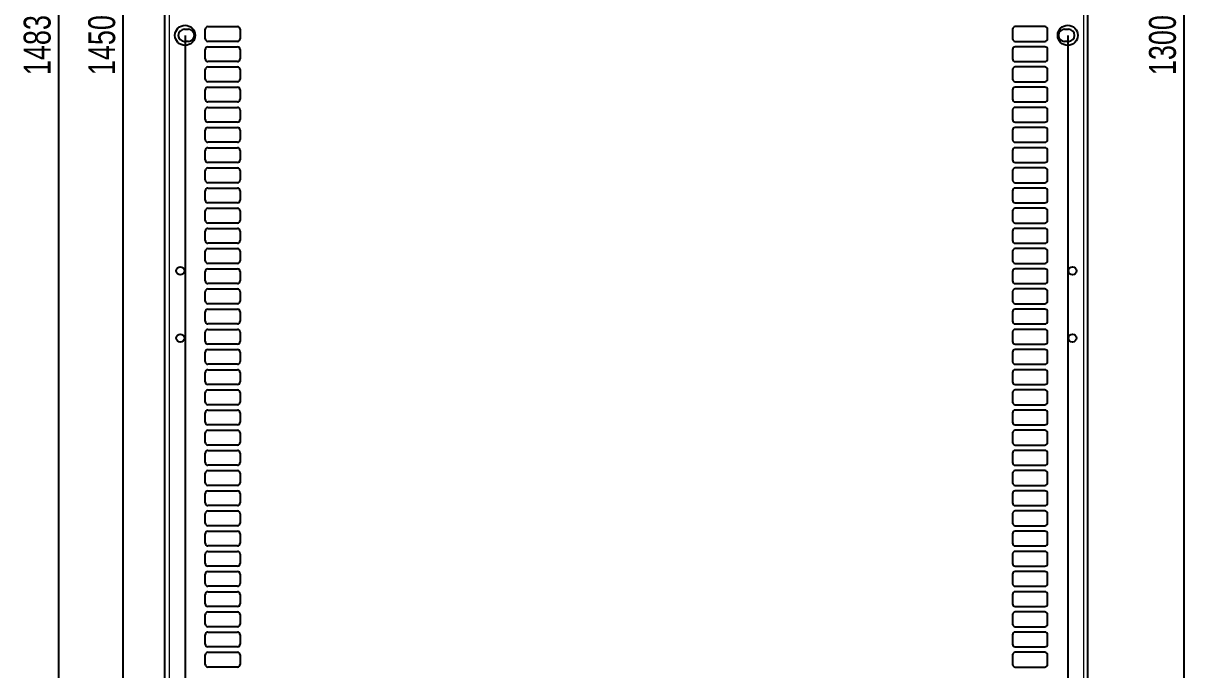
# Model space of a CAD drawing. Header units: millimetres. Extents: x -795 to 1020, y 148 to 1992.
# Drawn here: x -795 to 69, y 626 to 1107 of the extents above; entities that cross this region are included whole.
import ezdxf

# ---------------------------------------------------------------- set-up
doc = ezdxf.new("R2010")
doc.units = ezdxf.units.MM
doc.layers.add('FORMAT', color=7, linetype='Continuous')
doc.styles.add('SLDTEXTSTYLE0', font='TXT', dxfattribs={"width": 0.75})
doc.dimstyles.new('SLDDIMSTYLE0', dxfattribs={"dimtxt": 20, "dimasz": 10, "dimexe": 0, "dimexo": 0.0625, "dimgap": 5, "dimtad": 2, "dimdec": 1, "dimrnd": 1e-09, "dimzin": 12, "dimdsep": 46, "dimtxsty": 'SLDTEXTSTYLE0', "dimsah": 1, "dimcen": 0.09, "dimadec": 0, "dimazin": 3, "dimtfac": 1, "dimtofl": 0, "dimtmove": 0, "dimatfit": 3, "dimfxl": 0, "dimfrac": 2, "dimtolj": 1, "dimtzin": 12, "dimarcsym": 0})

# ---------------------------------------------------------------- blocks, each defined once
blk = doc.blocks.new('_D')
at = {"layer": 'FORMAT'}
for p, q in [((-661.09, 1839.15), (-769.73, 1839.15)), ((-768.73, 1839.15), (-768.73, 356.13)), ((-661.09, 356.13), (-769.73, 356.13))]:
    blk.add_line(p, q, dxfattribs=at)
for points in [[(-768.73, 1839.15), (-770.27, 1829.15), (-767.2, 1829.15)], [(-768.73, 356.13), (-767.2, 366.13), (-770.27, 366.13)]]:
    blk.add_solid(points, dxfattribs=at)
at = {"layer": 'FORMAT', "insert": (-794.51, 1068.08), "char_height": 20, "attachment_point": 1, "rotation": 90, "style": 'SLDTEXTSTYLE0'}
blk.add_mtext('1483', dxfattribs=at)
blk = doc.blocks.new('_D_2')
at = {"layer": 'FORMAT'}
for p, q in [((-15.07, 1747.64), (68.57, 1747.64)), ((67.57, 1747.64), (67.57, 447.64)), ((-15.07, 447.64), (68.57, 447.64))]:
    blk.add_line(p, q, dxfattribs=at)
for points in [[(67.57, 1747.64), (66.03, 1737.64), (69.1, 1737.64)], [(67.57, 447.64), (69.1, 457.64), (66.03, 457.64)]]:
    blk.add_solid(points, dxfattribs=at)
at = {"layer": 'FORMAT', "insert": (41.79, 1068.08), "char_height": 20, "attachment_point": 1, "rotation": 90, "style": 'SLDTEXTSTYLE0'}
blk.add_mtext('1300', dxfattribs=at)
blk = doc.blocks.new('_D_4')
at = {"layer": 'FORMAT'}
for p, q in [((-674.58, 1097.63), (-674.58, 282.14)), ((-18.58, 1097.63), (-18.58, 282.14)), ((-674.58, 283.14), (-18.58, 283.14))]:
    blk.add_line(p, q, dxfattribs=at)
for points in [[(-674.58, 283.14), (-664.58, 281.6), (-664.58, 284.68)], [(-18.58, 283.14), (-28.58, 284.68), (-28.58, 281.6)]]:
    blk.add_solid(points, dxfattribs=at)
at = {"layer": 'FORMAT', "insert": (-368.75, 308.92), "char_height": 20, "attachment_point": 1, "style": 'SLDTEXTSTYLE0'}
blk.add_mtext('656', dxfattribs=at)
blk = doc.blocks.new('_D_5')
at = {"layer": 'FORMAT'}
for p, q in [((-674.59, 1822.64), (-721.73, 1822.64)), ((-720.73, 1822.64), (-720.73, 372.64)), ((-674.59, 372.64), (-721.73, 372.64))]:
    blk.add_line(p, q, dxfattribs=at)
for points in [[(-720.73, 1822.64), (-722.27, 1812.64), (-719.2, 1812.64)], [(-720.73, 372.64), (-719.2, 382.64), (-722.27, 382.64)]]:
    blk.add_solid(points, dxfattribs=at)
at = {"layer": 'FORMAT', "insert": (-746.51, 1068.08), "char_height": 20, "attachment_point": 1, "rotation": 90, "style": 'SLDTEXTSTYLE0'}
blk.add_mtext('1450', dxfattribs=at)

msp = doc.modelspace()

# ---------------------------------------------------------------- linework, layer by layer
at = {"color": 7, "linetype": 'Continuous', "lineweight": 25}
for p, q in [((-689.58, 356.14), (-689.58, 1839.14)), ((-3.58, 356.14), (-3.58, 1839.14)), ((-675.08, 1102.14), (-672.08, 1102.14)), ((-659.58, 1095.14), (-659.58, 1102.14)), ((-657.58, 1104.14), (-635.58, 1104.14)), ((-633.58, 1102.14), (-633.58, 1095.14)), ((-59.58, 1102.14), (-59.58, 1095.14)), ((-35.58, 1104.14), (-57.58, 1104.14)), ((-33.58, 1095.14), (-33.58, 1102.14)), ((-21.08, 1102.14), (-18.08, 1102.14)), ((-672.08, 1093.14), (-675.08, 1093.14)), ((-635.58, 1093.14), (-657.58, 1093.14)), ((-657.58, 1089.14), (-635.58, 1089.14)), ((-57.58, 1093.14), (-35.58, 1093.14)), ((-35.58, 1089.14), (-57.58, 1089.14)), ((-18.08, 1093.14), (-21.08, 1093.14)), ((-659.58, 1080.14), (-659.58, 1087.14)), ((-633.58, 1087.14), (-633.58, 1080.14)), ((-59.58, 1087.14), (-59.58, 1080.14)), ((-33.58, 1080.14), (-33.58, 1087.14)), ((-659.58, 1065.14), (-659.58, 1072.14)), ((-635.58, 1078.14), (-657.58, 1078.14)), ((-657.58, 1074.14), (-635.58, 1074.14)), ((-633.58, 1072.14), (-633.58, 1065.14)), ((-59.58, 1072.14), (-59.58, 1065.14)), ((-57.58, 1078.14), (-35.58, 1078.14)), ((-35.58, 1074.14), (-57.58, 1074.14)), ((-33.58, 1065.14), (-33.58, 1072.14)), ((-635.58, 1063.14), (-657.58, 1063.14)), ((-57.58, 1063.14), (-35.58, 1063.14)), ((-659.58, 1050.14), (-659.58, 1057.14)), ((-657.58, 1059.14), (-635.58, 1059.14)), ((-633.58, 1057.14), (-633.58, 1050.14)), ((-59.58, 1057.14), (-59.58, 1050.14)), ((-35.58, 1059.14), (-57.58, 1059.14)), ((-33.58, 1050.14), (-33.58, 1057.14)), ((-635.58, 1048.14), (-657.58, 1048.14)), ((-57.58, 1048.14), (-35.58, 1048.14)), ((-659.58, 1035.14), (-659.58, 1042.14)), ((-657.58, 1044.14), (-635.58, 1044.14)), ((-633.58, 1042.14), (-633.58, 1035.14)), ((-59.58, 1042.14), (-59.58, 1035.14)), ((-35.58, 1044.14), (-57.58, 1044.14)), ((-33.58, 1035.14), (-33.58, 1042.14)), ((-635.58, 1033.14), (-657.58, 1033.14)), ((-657.58, 1029.14), (-635.58, 1029.14)), ((-57.58, 1033.14), (-35.58, 1033.14)), ((-35.58, 1029.14), (-57.58, 1029.14)), ((-659.58, 1020.14), (-659.58, 1027.14)), ((-633.58, 1027.14), (-633.58, 1020.14)), ((-59.58, 1027.14), (-59.58, 1020.14)), ((-33.58, 1020.14), (-33.58, 1027.14)), ((-659.58, 1005.14), (-659.58, 1012.14)), ((-635.58, 1018.14), (-657.58, 1018.14)), ((-657.58, 1014.14), (-635.58, 1014.14)), ((-633.58, 1012.14), (-633.58, 1005.14)), ((-59.58, 1012.14), (-59.58, 1005.14)), ((-57.58, 1018.14), (-35.58, 1018.14)), ((-35.58, 1014.14), (-57.58, 1014.14)), ((-33.58, 1005.14), (-33.58, 1012.14)), ((-635.58, 1003.14), (-657.58, 1003.14)), ((-57.58, 1003.14), (-35.58, 1003.14)), ((-659.58, 990.14), (-659.58, 997.14)), ((-657.58, 999.14), (-635.58, 999.14)), ((-633.58, 997.14), (-633.58, 990.14)), ((-59.58, 997.14), (-59.58, 990.14)), ((-35.58, 999.14), (-57.58, 999.14)), ((-33.58, 990.14), (-33.58, 997.14)), ((-635.58, 988.14), (-657.58, 988.14)), ((-57.58, 988.14), (-35.58, 988.14)), ((-659.58, 975.14), (-659.58, 982.14)), ((-657.58, 984.14), (-635.58, 984.14)), ((-633.58, 982.14), (-633.58, 975.14)), ((-59.58, 982.14), (-59.58, 975.14)), ((-35.58, 984.14), (-57.58, 984.14)), ((-33.58, 975.14), (-33.58, 982.14)), ((-635.58, 973.14), (-657.58, 973.14)), ((-657.58, 969.14), (-635.58, 969.14)), ((-57.58, 973.14), (-35.58, 973.14)), ((-35.58, 969.14), (-57.58, 969.14)), ((-659.58, 960.14), (-659.58, 967.14)), ((-633.58, 967.14), (-633.58, 960.14)), ((-59.58, 967.14), (-59.58, 960.14)), ((-33.58, 960.14), (-33.58, 967.14)), ((-659.58, 945.14), (-659.58, 952.14)), ((-635.58, 958.14), (-657.58, 958.14)), ((-657.58, 954.14), (-635.58, 954.14)), ((-633.58, 952.14), (-633.58, 945.14)), ((-59.58, 952.14), (-59.58, 945.14)), ((-57.58, 958.14), (-35.58, 958.14)), ((-35.58, 954.14), (-57.58, 954.14)), ((-33.58, 945.14), (-33.58, 952.14)), ((-635.58, 943.14), (-657.58, 943.14)), ((-57.58, 943.14), (-35.58, 943.14)), ((-659.58, 930.14), (-659.58, 937.14)), ((-657.58, 939.14), (-635.58, 939.14)), ((-633.58, 937.14), (-633.58, 930.14)), ((-59.58, 937.14), (-59.58, 930.14)), ((-35.58, 939.14), (-57.58, 939.14)), ((-33.58, 930.14), (-33.58, 937.14)), ((-635.58, 928.14), (-657.58, 928.14)), ((-57.58, 928.14), (-35.58, 928.14)), ((-659.58, 915.14), (-659.58, 922.14)), ((-657.58, 924.14), (-635.58, 924.14)), ((-633.58, 922.14), (-633.58, 915.14)), ((-59.58, 922.14), (-59.58, 915.14)), ((-35.58, 924.14), (-57.58, 924.14)), ((-33.58, 915.14), (-33.58, 922.14)), ((-659.58, 900.14), (-659.58, 907.14)), ((-635.58, 913.14), (-657.58, 913.14)), ((-657.58, 909.14), (-635.58, 909.14)), ((-633.58, 907.14), (-633.58, 900.14)), ((-59.58, 907.14), (-59.58, 900.14)), ((-57.58, 913.14), (-35.58, 913.14)), ((-35.58, 909.14), (-57.58, 909.14)), ((-33.58, 900.14), (-33.58, 907.14)), ((-659.58, 885.14), (-659.58, 892.14)), ((-635.58, 898.14), (-657.58, 898.14)), ((-657.58, 894.14), (-635.58, 894.14)), ((-633.58, 892.14), (-633.58, 885.14)), ((-59.58, 892.14), (-59.58, 885.14)), ((-57.58, 898.14), (-35.58, 898.14)), ((-35.58, 894.14), (-57.58, 894.14)), ((-33.58, 885.14), (-33.58, 892.14)), ((-635.58, 883.14), (-657.58, 883.14)), ((-57.58, 883.14), (-35.58, 883.14)), ((-659.58, 870.14), (-659.58, 877.14)), ((-657.58, 879.14), (-635.58, 879.14)), ((-633.58, 877.14), (-633.58, 870.14)), ((-59.58, 877.14), (-59.58, 870.14)), ((-35.58, 879.14), (-57.58, 879.14)), ((-33.58, 870.14), (-33.58, 877.14)), ((-635.58, 868.14), (-657.58, 868.14)), ((-657.58, 864.14), (-635.58, 864.14)), ((-57.58, 868.14), (-35.58, 868.14)), ((-35.58, 864.14), (-57.58, 864.14)), ((-659.58, 855.14), (-659.58, 862.14)), ((-633.58, 862.14), (-633.58, 855.14)), ((-59.58, 862.14), (-59.58, 855.14)), ((-33.58, 855.14), (-33.58, 862.14)), ((-659.58, 840.14), (-659.58, 847.14)), ((-635.58, 853.14), (-657.58, 853.14)), ((-657.58, 849.14), (-635.58, 849.14)), ((-633.58, 847.14), (-633.58, 840.14)), ((-59.58, 847.14), (-59.58, 840.14)), ((-57.58, 853.14), (-35.58, 853.14)), ((-35.58, 849.14), (-57.58, 849.14)), ((-33.58, 840.14), (-33.58, 847.14)), ((-635.58, 838.14), (-657.58, 838.14)), ((-57.58, 838.14), (-35.58, 838.14)), ((-659.58, 825.14), (-659.58, 832.14)), ((-657.58, 834.14), (-635.58, 834.14)), ((-633.58, 832.14), (-633.58, 825.14)), ((-59.58, 832.14), (-59.58, 825.14)), ((-35.58, 834.14), (-57.58, 834.14)), ((-33.58, 825.14), (-33.58, 832.14)), ((-635.58, 823.14), (-657.58, 823.14)), ((-57.58, 823.14), (-35.58, 823.14)), ((-659.58, 810.14), (-659.58, 817.14)), ((-657.58, 819.14), (-635.58, 819.14)), ((-633.58, 817.14), (-633.58, 810.14)), ((-59.58, 817.14), (-59.58, 810.14)), ((-35.58, 819.14), (-57.58, 819.14)), ((-33.58, 810.14), (-33.58, 817.14)), ((-635.58, 808.14), (-657.58, 808.14)), ((-657.58, 804.14), (-635.58, 804.14)), ((-57.58, 808.14), (-35.58, 808.14)), ((-35.58, 804.14), (-57.58, 804.14)), ((-659.58, 795.14), (-659.58, 802.14)), ((-633.58, 802.14), (-633.58, 795.14)), ((-59.58, 802.14), (-59.58, 795.14)), ((-33.58, 795.14), (-33.58, 802.14)), ((-659.58, 780.14), (-659.58, 787.14)), ((-635.58, 793.14), (-657.58, 793.14)), ((-657.58, 789.14), (-635.58, 789.14)), ((-633.58, 787.14), (-633.58, 780.14)), ((-59.58, 787.14), (-59.58, 780.14)), ((-57.58, 793.14), (-35.58, 793.14)), ((-35.58, 789.14), (-57.58, 789.14)), ((-33.58, 780.14), (-33.58, 787.14)), ((-635.58, 778.14), (-657.58, 778.14)), ((-57.58, 778.14), (-35.58, 778.14)), ((-659.58, 765.14), (-659.58, 772.14)), ((-657.58, 774.14), (-635.58, 774.14)), ((-633.58, 772.14), (-633.58, 765.14)), ((-59.58, 772.14), (-59.58, 765.14)), ((-35.58, 774.14), (-57.58, 774.14)), ((-33.58, 765.14), (-33.58, 772.14)), ((-635.58, 763.14), (-657.58, 763.14)), ((-57.58, 763.14), (-35.58, 763.14)), ((-659.58, 750.14), (-659.58, 757.14)), ((-657.58, 759.14), (-635.58, 759.14)), ((-633.58, 757.14), (-633.58, 750.14)), ((-59.58, 757.14), (-59.58, 750.14)), ((-35.58, 759.14), (-57.58, 759.14)), ((-33.58, 750.14), (-33.58, 757.14)), ((-635.58, 748.14), (-657.58, 748.14)), ((-657.58, 744.14), (-635.58, 744.14)), ((-57.58, 748.14), (-35.58, 748.14)), ((-35.58, 744.14), (-57.58, 744.14)), ((-659.58, 735.14), (-659.58, 742.14)), ((-633.58, 742.14), (-633.58, 735.14)), ((-59.58, 742.14), (-59.58, 735.14)), ((-33.58, 735.14), (-33.58, 742.14)), ((-659.58, 720.14), (-659.58, 727.14)), ((-635.58, 733.14), (-657.58, 733.14)), ((-657.58, 729.14), (-635.58, 729.14)), ((-633.58, 727.14), (-633.58, 720.14)), ((-59.58, 727.14), (-59.58, 720.14)), ((-57.58, 733.14), (-35.58, 733.14)), ((-35.58, 729.14), (-57.58, 729.14)), ((-33.58, 720.14), (-33.58, 727.14)), ((-635.58, 718.14), (-657.58, 718.14)), ((-57.58, 718.14), (-35.58, 718.14)), ((-659.58, 705.14), (-659.58, 712.14)), ((-657.58, 714.14), (-635.58, 714.14)), ((-633.58, 712.14), (-633.58, 705.14)), ((-59.58, 712.14), (-59.58, 705.14)), ((-35.58, 714.14), (-57.58, 714.14)), ((-33.58, 705.14), (-33.58, 712.14)), ((-635.58, 703.14), (-657.58, 703.14)), ((-57.58, 703.14), (-35.58, 703.14)), ((-659.58, 690.14), (-659.58, 697.14)), ((-657.58, 699.14), (-635.58, 699.14)), ((-633.58, 697.14), (-633.58, 690.14)), ((-59.58, 697.14), (-59.58, 690.14)), ((-35.58, 699.14), (-57.58, 699.14)), ((-33.58, 690.14), (-33.58, 697.14)), ((-635.58, 688.14), (-657.58, 688.14)), ((-657.58, 684.14), (-635.58, 684.14)), ((-57.58, 688.14), (-35.58, 688.14)), ((-35.58, 684.14), (-57.58, 684.14)), ((-659.58, 675.14), (-659.58, 682.14)), ((-633.58, 682.14), (-633.58, 675.14)), ((-59.58, 682.14), (-59.58, 675.14)), ((-33.58, 675.14), (-33.58, 682.14)), ((-659.58, 660.14), (-659.58, 667.14)), ((-635.58, 673.14), (-657.58, 673.14)), ((-657.58, 669.14), (-635.58, 669.14)), ((-633.58, 667.14), (-633.58, 660.14)), ((-59.58, 667.14), (-59.58, 660.14)), ((-57.58, 673.14), (-35.58, 673.14)), ((-35.58, 669.14), (-57.58, 669.14)), ((-33.58, 660.14), (-33.58, 667.14)), ((-635.58, 658.14), (-657.58, 658.14)), ((-57.58, 658.14), (-35.58, 658.14)), ((-659.58, 645.14), (-659.58, 652.14)), ((-657.58, 654.14), (-635.58, 654.14)), ((-633.58, 652.14), (-633.58, 645.14)), ((-59.58, 652.14), (-59.58, 645.14)), ((-35.58, 654.14), (-57.58, 654.14)), ((-33.58, 645.14), (-33.58, 652.14)), ((-635.58, 643.14), (-657.58, 643.14)), ((-57.58, 643.14), (-35.58, 643.14)), ((-659.58, 630.14), (-659.58, 637.14)), ((-657.58, 639.14), (-635.58, 639.14)), ((-633.58, 637.14), (-633.58, 630.14)), ((-59.58, 637.14), (-59.58, 630.14)), ((-35.58, 639.14), (-57.58, 639.14)), ((-33.58, 630.14), (-33.58, 637.14)), ((-635.58, 628.14), (-657.58, 628.14)), ((-57.58, 628.14), (-35.58, 628.14))]:
    msp.add_line(p, q, dxfattribs=at)
at = {"color": 8, "linetype": 'Continuous', "lineweight": 18}
for p, q in [((-686.48, 1839.14), (-686.48, 356.14)), ((-6.68, 356.14), (-6.68, 1839.14))]:
    msp.add_line(p, q, dxfattribs=at)
at = {"color": 7, "linetype": 'Continuous', "lineweight": 25}
for centre, radius in [((-674.58, 1097.64), 7.5), ((-18.58, 1097.64), 7.5), ((-678.08, 922.64), 3), ((-15.08, 922.64), 3), ((-678.08, 872.64), 3), ((-15.08, 872.64), 3)]:
    msp.add_circle(centre, radius, dxfattribs=at)
for centre, radius, start, end in [((-675.08, 1097.64), 4.5, 90, 270), ((-672.08, 1097.64), 4.5, 270, 90), ((-657.58, 1102.14), 2, 90, 180), ((-635.58, 1102.14), 2, 0, 90), ((-57.58, 1102.14), 2, 90, 180), ((-35.58, 1102.14), 2, 0, 90), ((-21.08, 1097.64), 4.5, 90, 270), ((-18.08, 1097.64), 4.5, 270, 90), ((-657.58, 1095.14), 2, 180, 270), ((-657.58, 1087.14), 2, 90, 180), ((-635.58, 1095.14), 2, 270, 0), ((-635.58, 1087.14), 2, 0, 90), ((-57.58, 1095.14), 2, 180, 270), ((-57.58, 1087.14), 2, 90, 180), ((-35.58, 1095.14), 2, 270, 0), ((-35.58, 1087.14), 2, 0, 90), ((-657.58, 1080.14), 2, 180, 270), ((-635.58, 1080.14), 2, 270, 0), ((-57.58, 1080.14), 2, 180, 270), ((-35.58, 1080.14), 2, 270, 0), ((-657.58, 1072.14), 2, 90, 180), ((-635.58, 1072.14), 2, 0, 90), ((-57.58, 1072.14), 2, 90, 180), ((-35.58, 1072.14), 2, 0, 90), ((-657.58, 1065.14), 2, 180, 270), ((-635.58, 1065.14), 2, 270, 0), ((-57.58, 1065.14), 2, 180, 270), ((-35.58, 1065.14), 2, 270, 0), ((-657.58, 1057.14), 2, 90, 180), ((-635.58, 1057.14), 2, 0, 90), ((-57.58, 1057.14), 2, 90, 180), ((-35.58, 1057.14), 2, 0, 90), ((-657.58, 1050.14), 2, 180, 270), ((-635.58, 1050.14), 2, 270, 0), ((-57.58, 1050.14), 2, 180, 270), ((-35.58, 1050.14), 2, 270, 0), ((-657.58, 1042.14), 2, 90, 180), ((-635.58, 1042.14), 2, 0, 90), ((-57.58, 1042.14), 2, 90, 180), ((-35.58, 1042.14), 2, 0, 90), ((-657.58, 1035.14), 2, 180, 270), ((-657.58, 1027.14), 2, 90, 180), ((-635.58, 1035.14), 2, 270, 0), ((-635.58, 1027.14), 2, 0, 90), ((-57.58, 1035.14), 2, 180, 270), ((-57.58, 1027.14), 2, 90, 180), ((-35.58, 1035.14), 2, 270, 0), ((-35.58, 1027.14), 2, 0, 90), ((-657.58, 1020.14), 2, 180, 270), ((-635.58, 1020.14), 2, 270, 0), ((-57.58, 1020.14), 2, 180, 270), ((-35.58, 1020.14), 2, 270, 0), ((-657.58, 1012.14), 2, 90, 180), ((-635.58, 1012.14), 2, 0, 90), ((-57.58, 1012.14), 2, 90, 180), ((-35.58, 1012.14), 2, 0, 90), ((-657.58, 1005.14), 2, 180, 270), ((-635.58, 1005.14), 2, 270, 0), ((-57.58, 1005.14), 2, 180, 270), ((-35.58, 1005.14), 2, 270, 0), ((-657.58, 997.14), 2, 90, 180), ((-635.58, 997.14), 2, 0, 90), ((-57.58, 997.14), 2, 90, 180), ((-35.58, 997.14), 2, 0, 90), ((-657.58, 990.14), 2, 180, 270), ((-635.58, 990.14), 2, 270, 0), ((-57.58, 990.14), 2, 180, 270), ((-35.58, 990.14), 2, 270, 0), ((-657.58, 982.14), 2, 90, 180), ((-635.58, 982.14), 2, 0, 90), ((-57.58, 982.14), 2, 90, 180), ((-35.58, 982.14), 2, 0, 90), ((-657.58, 975.14), 2, 180, 270), ((-657.58, 967.14), 2, 90, 180), ((-635.58, 975.14), 2, 270, 0), ((-635.58, 967.14), 2, 0, 90), ((-57.58, 975.14), 2, 180, 270), ((-57.58, 967.14), 2, 90, 180), ((-35.58, 975.14), 2, 270, 0), ((-35.58, 967.14), 2, 0, 90), ((-657.58, 960.14), 2, 180, 270), ((-635.58, 960.14), 2, 270, 0), ((-57.58, 960.14), 2, 180, 270), ((-35.58, 960.14), 2, 270, 0), ((-657.58, 952.14), 2, 90, 180), ((-635.58, 952.14), 2, 0, 90), ((-57.58, 952.14), 2, 90, 180), ((-35.58, 952.14), 2, 0, 90), ((-657.58, 945.14), 2, 180, 270), ((-635.58, 945.14), 2, 270, 0), ((-57.58, 945.14), 2, 180, 270), ((-35.58, 945.14), 2, 270, 0), ((-657.58, 937.14), 2, 90, 180), ((-635.58, 937.14), 2, 0, 90), ((-57.58, 937.14), 2, 90, 180), ((-35.58, 937.14), 2, 0, 90), ((-657.58, 930.14), 2, 180, 270), ((-635.58, 930.14), 2, 270, 0), ((-57.58, 930.14), 2, 180, 270), ((-35.58, 930.14), 2, 270, 0), ((-657.58, 922.14), 2, 90, 180), ((-635.58, 922.14), 2, 0, 90), ((-57.58, 922.14), 2, 90, 180), ((-35.58, 922.14), 2, 0, 90), ((-657.58, 915.14), 2, 180, 270), ((-657.58, 907.14), 2, 90, 180), ((-635.58, 915.14), 2, 270, 0), ((-635.58, 907.14), 2, 0, 90), ((-57.58, 915.14), 2, 180, 270), ((-57.58, 907.14), 2, 90, 180), ((-35.58, 915.14), 2, 270, 0), ((-35.58, 907.14), 2, 0, 90), ((-657.58, 900.14), 2, 180, 270), ((-635.58, 900.14), 2, 270, 0), ((-57.58, 900.14), 2, 180, 270), ((-35.58, 900.14), 2, 270, 0), ((-657.58, 892.14), 2, 90, 180), ((-635.58, 892.14), 2, 0, 90), ((-57.58, 892.14), 2, 90, 180), ((-35.58, 892.14), 2, 0, 90), ((-657.58, 885.14), 2, 180, 270), ((-635.58, 885.14), 2, 270, 0), ((-57.58, 885.14), 2, 180, 270), ((-35.58, 885.14), 2, 270, 0), ((-657.58, 877.14), 2, 90, 180), ((-635.58, 877.14), 2, 0, 90), ((-57.58, 877.14), 2, 90, 180), ((-35.58, 877.14), 2, 0, 90), ((-657.58, 870.14), 2, 180, 270), ((-657.58, 862.14), 2, 90, 180), ((-635.58, 870.14), 2, 270, 0), ((-635.58, 862.14), 2, 0, 90), ((-57.58, 870.14), 2, 180, 270), ((-57.58, 862.14), 2, 90, 180), ((-35.58, 870.14), 2, 270, 0), ((-35.58, 862.14), 2, 0, 90), ((-657.58, 855.14), 2, 180, 270), ((-657.58, 847.14), 2, 90, 180), ((-635.58, 855.14), 2, 270, 0), ((-635.58, 847.14), 2, 0, 90), ((-57.58, 855.14), 2, 180, 270), ((-57.58, 847.14), 2, 90, 180), ((-35.58, 855.14), 2, 270, 0), ((-35.58, 847.14), 2, 0, 90), ((-657.58, 840.14), 2, 180, 270), ((-635.58, 840.14), 2, 270, 0), ((-57.58, 840.14), 2, 180, 270), ((-35.58, 840.14), 2, 270, 0), ((-657.58, 832.14), 2, 90, 180), ((-635.58, 832.14), 2, 0, 90), ((-57.58, 832.14), 2, 90, 180), ((-35.58, 832.14), 2, 0, 90), ((-657.58, 825.14), 2, 180, 270), ((-635.58, 825.14), 2, 270, 0), ((-57.58, 825.14), 2, 180, 270), ((-35.58, 825.14), 2, 270, 0), ((-657.58, 817.14), 2, 90, 180), ((-635.58, 817.14), 2, 0, 90), ((-57.58, 817.14), 2, 90, 180), ((-35.58, 817.14), 2, 0, 90), ((-657.58, 810.14), 2, 180, 270), ((-657.58, 802.14), 2, 90, 180), ((-635.58, 810.14), 2, 270, 0), ((-635.58, 802.14), 2, 0, 90), ((-57.58, 810.14), 2, 180, 270), ((-57.58, 802.14), 2, 90, 180), ((-35.58, 810.14), 2, 270, 0), ((-35.58, 802.14), 2, 0, 90), ((-657.58, 795.14), 2, 180, 270), ((-635.58, 795.14), 2, 270, 0), ((-57.58, 795.14), 2, 180, 270), ((-35.58, 795.14), 2, 270, 0), ((-657.58, 787.14), 2, 90, 180), ((-635.58, 787.14), 2, 0, 90), ((-57.58, 787.14), 2, 90, 180), ((-35.58, 787.14), 2, 0, 90), ((-657.58, 780.14), 2, 180, 270), ((-635.58, 780.14), 2, 270, 0), ((-57.58, 780.14), 2, 180, 270), ((-35.58, 780.14), 2, 270, 0), ((-657.58, 772.14), 2, 90, 180), ((-635.58, 772.14), 2, 0, 90), ((-57.58, 772.14), 2, 90, 180), ((-35.58, 772.14), 2, 0, 90), ((-657.58, 765.14), 2, 180, 270), ((-635.58, 765.14), 2, 270, 0), ((-57.58, 765.14), 2, 180, 270), ((-35.58, 765.14), 2, 270, 0), ((-657.58, 757.14), 2, 90, 180), ((-635.58, 757.14), 2, 0, 90), ((-57.58, 757.14), 2, 90, 180), ((-35.58, 757.14), 2, 0, 90), ((-657.58, 750.14), 2, 180, 270), ((-657.58, 742.14), 2, 90, 180), ((-635.58, 750.14), 2, 270, 0), ((-635.58, 742.14), 2, 0, 90), ((-57.58, 750.14), 2, 180, 270), ((-57.58, 742.14), 2, 90, 180), ((-35.58, 750.14), 2, 270, 0), ((-35.58, 742.14), 2, 0, 90), ((-657.58, 735.14), 2, 180, 270), ((-635.58, 735.14), 2, 270, 0), ((-57.58, 735.14), 2, 180, 270), ((-35.58, 735.14), 2, 270, 0), ((-657.58, 727.14), 2, 90, 180), ((-635.58, 727.14), 2, 0, 90), ((-57.58, 727.14), 2, 90, 180), ((-35.58, 727.14), 2, 0, 90), ((-657.58, 720.14), 2, 180, 270), ((-635.58, 720.14), 2, 270, 0), ((-57.58, 720.14), 2, 180, 270), ((-35.58, 720.14), 2, 270, 0), ((-657.58, 712.14), 2, 90, 180), ((-635.58, 712.14), 2, 0, 90), ((-57.58, 712.14), 2, 90, 180), ((-35.58, 712.14), 2, 0, 90), ((-657.58, 705.14), 2, 180, 270), ((-635.58, 705.14), 2, 270, 0), ((-57.58, 705.14), 2, 180, 270), ((-35.58, 705.14), 2, 270, 0), ((-657.58, 697.14), 2, 90, 180), ((-635.58, 697.14), 2, 0, 90), ((-57.58, 697.14), 2, 90, 180), ((-35.58, 697.14), 2, 0, 90), ((-657.58, 690.14), 2, 180, 270), ((-657.58, 682.14), 2, 90, 180), ((-635.58, 690.14), 2, 270, 0), ((-635.58, 682.14), 2, 0, 90), ((-57.58, 690.14), 2, 180, 270), ((-57.58, 682.14), 2, 90, 180), ((-35.58, 690.14), 2, 270, 0), ((-35.58, 682.14), 2, 0, 90), ((-657.58, 675.14), 2, 180, 270), ((-635.58, 675.14), 2, 270, 0), ((-57.58, 675.14), 2, 180, 270), ((-35.58, 675.14), 2, 270, 0), ((-657.58, 667.14), 2, 90, 180), ((-635.58, 667.14), 2, 0, 90), ((-57.58, 667.14), 2, 90, 180), ((-35.58, 667.14), 2, 0, 90), ((-657.58, 660.14), 2, 180, 270), ((-635.58, 660.14), 2, 270, 0), ((-57.58, 660.14), 2, 180, 270), ((-35.58, 660.14), 2, 270, 0), ((-657.58, 652.14), 2, 90, 180), ((-635.58, 652.14), 2, 0, 90), ((-57.58, 652.14), 2, 90, 180), ((-35.58, 652.14), 2, 0, 90), ((-657.58, 645.14), 2, 180, 270), ((-635.58, 645.14), 2, 270, 0), ((-57.58, 645.14), 2, 180, 270), ((-35.58, 645.14), 2, 270, 0), ((-657.58, 637.14), 2, 90, 180), ((-635.58, 637.14), 2, 0, 90), ((-57.58, 637.14), 2, 90, 180), ((-35.58, 637.14), 2, 0, 90), ((-657.58, 630.14), 2, 180, 270), ((-635.58, 630.14), 2, 270, 0), ((-57.58, 630.14), 2, 180, 270), ((-35.58, 630.14), 2, 270, 0)]:
    msp.add_arc(centre, radius, start, end, dxfattribs=at)

# ---------------------------------------------------------------- dimensions: what is measured, and where the dimension line sits
at = {"layer": 'FORMAT'}
for base, p1, p2, angle, picture, middle in [((-768.73, 356.13), (-661.08, 1839.15), (-661.08, 356.13), 90, '_D', (-768.73, 1097.64)), ((-720.73, 372.64), (-674.58, 1822.64), (-674.58, 372.64), 90, '_D_5', (-720.73, 1097.64)), ((67.57, 447.64), (-15.08, 1747.64), (-15.08, 447.64), 90, '_D_2', (67.57, 1097.64)), ((-18.58, 283.14), (-674.58, 1097.64), (-18.58, 1097.64), 0, '_D_4', (-346.58, 283.14))]:
    dim = msp.add_linear_dim(base=base, p1=p1, p2=p2, angle=angle, dimstyle='SLDDIMSTYLE0', dxfattribs=at)
    dim.commit()
    dim.dimension.update_dxf_attribs({"geometry": picture, "text_midpoint": middle, "dimtype": 160})

doc.saveas('drawing.dxf')
